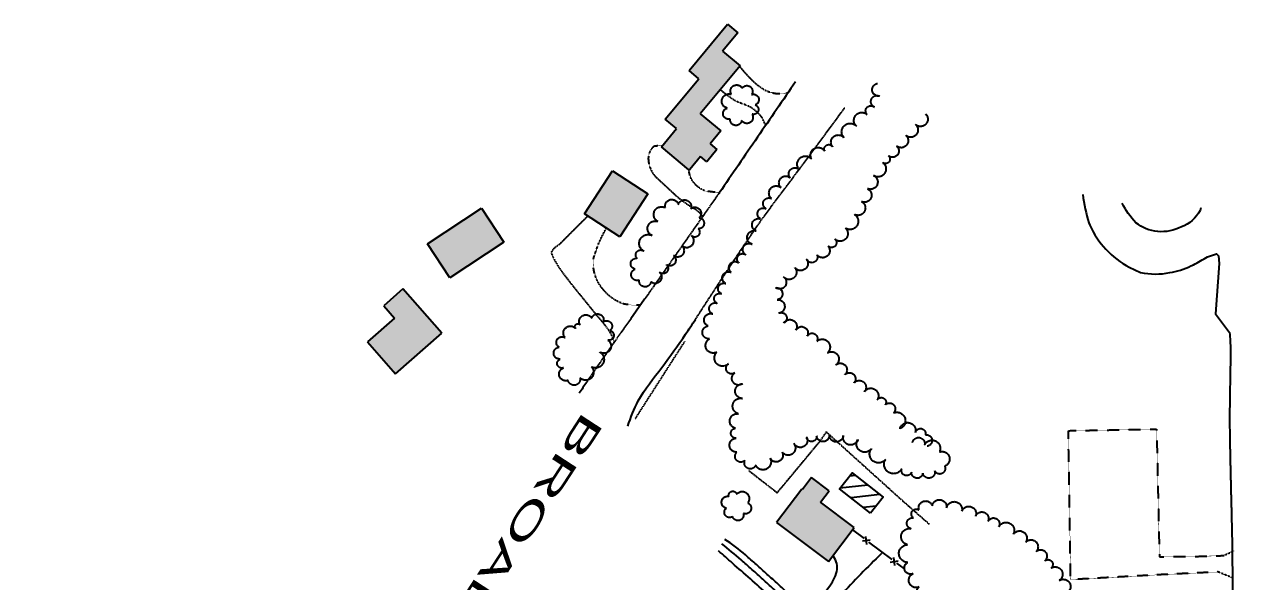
# Model space of a CAD drawing. Header units: feet. Extents: x 1024240 to 1029256, y 89370 to 94394.
# Drawn here: x 1024537 to 1025370, y 94013 to 94394 of the extents above; entities that cross this region are included whole.
import ezdxf

# ---------------------------------------------------------------- set-up
doc = ezdxf.new("R2010")
doc.units = ezdxf.units.FT
doc.header["$MEASUREMENT"] = 0
for name, pattern in [('PB-EX61$0$HIDDEN', [0.375, 0.25, -0.125]), ('PB-EX61$0$HIDDEN2', [0.1875, 0.125, -0.0625]), ('PB-EX61$0$LTP300', [100, 100, 0]), ('PB-EX61$0$LTP600', [100, 100, 0])]:
    doc.linetypes.add(name, pattern=pattern)
for name, color, linetype in [('E7SNT', 3, 'Continuous'), ('PB-EX61$0$ATH_FELD', 9, 'PB-EX61$0$HIDDEN2'), ('PB-EX61$0$BLDG_OBS', 11, 'PB-EX61$0$HIDDEN'), ('PB-EX61$0$BUILDING', 11, 'Continuous'), ('PB-EX61$0$DRIVE', 10, 'Continuous'), ('PB-EX61$0$DRIVE_OBSCURED', 10, 'PB-EX61$0$HIDDEN2'), ('PB-EX61$0$E6BUH', 9, 'Continuous'), ('PB-EX61$0$FENCE', 10, 'PB-EX61$0$LTP300'), ('PB-EX61$0$OBFENCE', 10, 'PB-EX61$0$HIDDEN2'), ('PB-EX61$0$OBS_PAVE', 10, 'PB-EX61$0$HIDDEN'), ('PB-EX61$0$PAVED_RD', 10, 'Continuous'), ('PB-EX61$0$POOL', 10, 'Continuous'), ('PB-EX61$0$SW_OBS', 9, 'PB-EX61$0$HIDDEN'), ('PB-EX61$0$TREELINE', 9, 'PB-EX61$0$LTP600'), ('PB-EX61$0$WALK', 9, 'Continuous')]:
    doc.layers.add(name, color=color, linetype=linetype)
doc.styles.add('200BT', font='swiss.ttf', dxfattribs={"width": 2, "height": 17})

# ---------------------------------------------------------------- blocks, each defined once
blk = doc.blocks.new('PB-EX61$0$FENCE')
for p, q in [((-0.476563, -0.5), (0.5, 0.476563)), ((0.5, -0.5), (-0.476563, 0.476563))]:
    blk.add_line(p, q)
blk = doc.blocks.new('PB-EX61')
at = {"layer": 'PB-EX61$0$E6BUH', "linetype": 'Continuous'}
h = blk.add_hatch(dxfattribs=at)
h.set_pattern_fill('ANSI36', color=256, scale=20, angle=45, style=0)
h.paths.add_polyline_path([(1025000.9, 94303.84), (1024993.51, 94294.98), (1024993.17, 94294.56), (1024992.92, 94294.77), (1024974.04, 94310.51), (1024984.46, 94323.02), (1024976.66, 94329.52), (1024999.72, 94357.19), (1024993.02, 94362.77), (1025019.39, 94394.43), (1025026.34, 94388.64), (1025015.88, 94376.09), (1025027.98, 94366.01), (1025000.66, 94333.22), (1025014.85, 94321.39), (1025007.44, 94312.51), (1025012.04, 94308.68), (1025005.09, 94300.34)])
h.paths.add_polyline_path([(1024945.5, 94248.92), (1024921.4, 94264.61), (1024940.58, 94294.07), (1024964.68, 94278.38)])
h.paths.add_polyline_path([(1024866.09, 94245.31), (1024829.07, 94220.9), (1024813.8, 94244.06), (1024850.82, 94268.47)])
h.paths.add_polyline_path([(1024791.11, 94193.3), (1024772.51, 94176.96), (1024791.72, 94155.1), (1024823.49, 94183.02), (1024796.87, 94213.32), (1024783.69, 94201.74)])
h = blk.add_hatch(dxfattribs=at)
h.set_pattern_fill('ANSI36', color=256, scale=20, angle=45, style=0)
h.paths.add_polyline_path([(1025033.32, 93922.18), (1025011.98, 93896.33), (1025010.16, 93894.13), (1024981.88, 93917.47), (1024968.14, 93928.82), (1024984.77, 93948.97), (1025004.67, 93932.55), (1025011.19, 93940.45)])
h.paths.add_polyline_path([(1025070.69, 94075.9), (1025070.25, 94076.23), (1025053, 94053.34), (1025088.49, 94026.6), (1025106.07, 94049.94), (1025083.07, 94067.27), (1025088.89, 94074.99), (1025076.84, 94084.06)])
h.paths.add_polyline_path([(1024734.99, 93988.52), (1024746.26, 93981.92), (1024757.87, 93975.12), (1024750.53, 93962.59), (1024745.02, 93953.18), (1024751.74, 93949.25), (1024736.48, 93923.18), (1024711.89, 93937.58), (1024727.2, 93963.73), (1024722.19, 93966.66)])
h.paths.add_polyline_path([(1024639.69, 93842.16), (1024661.59, 93825.93), (1024661.99, 93825.63), (1024662.26, 93826), (1024662.35, 93826.12), (1024680.28, 93850.31), (1024681.53, 93851.99), (1024659.38, 93868.41), (1024658.35, 93867.03), (1024651.08, 93872.41), (1024641.47, 93859.44), (1024648.59, 93854.16)])
h.paths.add_polyline_path([(1024567.35, 93773.53), (1024589.11, 93757.01), (1024626.94, 93806.85), (1024605.18, 93823.36)])
h.paths.add_polyline_path([(1024561.92, 93605.96), (1024562.31, 93605.8), (1024562.58, 93606.49), (1024574.97, 93638.15), (1024550.01, 93647.91), (1024537.35, 93615.57)])
at = {"layer": 'PB-EX61$0$ATH_FELD', "flags": 128}
blk.add_lwpolyline([(1025365.79, 94015.21), (1025355.63, 94019.43), (1025314.27, 94017.47), (1025254.52, 94014.16), (1025252.93, 94116.16), (1025313.4, 94117.19), (1025315.32, 94029.81), (1025343.99, 94030.15), (1025359.25, 94030.65), (1025366.22, 94033.83)], dxfattribs=at)
at = {"layer": 'PB-EX61$0$BLDG_OBS', "flags": 128}
blk.add_lwpolyline([(1024993.51, 94294.98), (1024993.17, 94294.56), (1024992.92, 94294.77)], dxfattribs=at)
at = {"layer": 'PB-EX61$0$BUILDING'}
for p, q in [((1024993.02, 94362.77), (1025019.39, 94394.43)), ((1025026.34, 94388.64), (1025015.88, 94376.09)), ((1025019.39, 94394.43), (1025026.34, 94388.64)), ((1025015.88, 94376.09), (1025027.98, 94366.01)), ((1024999.72, 94357.19), (1024993.02, 94362.77)), ((1025027.98, 94366.01), (1025000.66, 94333.22)), ((1024976.66, 94329.52), (1024999.72, 94357.19)), ((1024984.46, 94323.02), (1024976.66, 94329.52)), ((1025000.66, 94333.22), (1025014.85, 94321.39)), ((1024974.04, 94310.51), (1024984.46, 94323.02)), ((1025014.85, 94321.39), (1025007.44, 94312.51)), ((1025007.44, 94312.51), (1025012.04, 94308.68)), ((1024992.92, 94294.77), (1024974.04, 94310.51)), ((1025000.9, 94303.84), (1024993.51, 94294.98)), ((1025005.09, 94300.34), (1025000.9, 94303.84)), ((1025012.04, 94308.68), (1025005.09, 94300.34)), ((1024921.4, 94264.61), (1024940.58, 94294.07)), ((1024940.58, 94294.07), (1024964.68, 94278.38)), ((1024964.68, 94278.38), (1024945.5, 94248.92)), ((1024813.8, 94244.06), (1024850.82, 94268.47)), ((1024850.82, 94268.47), (1024866.09, 94245.31)), ((1024945.5, 94248.92), (1024921.4, 94264.61)), ((1024866.09, 94245.31), (1024829.07, 94220.9)), ((1024829.07, 94220.9), (1024813.8, 94244.06)), ((1024796.87, 94213.32), (1024783.69, 94201.74)), ((1024823.49, 94183.02), (1024796.87, 94213.32)), ((1024783.69, 94201.74), (1024791.11, 94193.3)), ((1024791.11, 94193.3), (1024772.51, 94176.96)), ((1024791.72, 94155.1), (1024823.49, 94183.02)), ((1024772.51, 94176.96), (1024791.72, 94155.1)), ((1025076.84, 94084.06), (1025070.69, 94075.9)), ((1025088.89, 94074.99), (1025076.84, 94084.06)), ((1025070.25, 94076.23), (1025053, 94053.34)), ((1025070.69, 94075.9), (1025070.25, 94076.23)), ((1025083.07, 94067.27), (1025088.89, 94074.99)), ((1025106.07, 94049.94), (1025083.07, 94067.27)), ((1025053, 94053.34), (1025088.49, 94026.6)), ((1025088.49, 94026.6), (1025106.07, 94049.94))]:
    blk.add_line(p, q, dxfattribs=at)
at = {"layer": 'PB-EX61$0$DRIVE', "flags": 128}
for points in [[(1025262.8, 94277.97, 0.03974), (1025267.03, 94258.38), (1025267.64, 94256.86, 0.086986), (1025278.58, 94240.44, 0.080405), (1025294.67, 94228.05), (1025302.39, 94224.45, 0.095459), (1025322.41, 94224.37), (1025324.34, 94224.66, 0.061789), (1025338.66, 94229.79, 0.017455), (1025343.51, 94232.5, -0.027549), (1025348.37, 94235.22), (1025354.37, 94237.32), (1025355.85, 94235.91), (1025356.32, 94230.57), (1025353.82, 94196.15), (1025363.38, 94183.45, -0.011932), (1025364.12, 94171.55, -0.013104), (1025363.92, 94159.69, 0.000454), (1025363.72, 94147.83, 0.000466), (1025363.57, 94135.66, 0.005133), (1025363.41, 94123.49), (1025363.42, 94121.76, 0.001629), (1025363.59, 94111.76, 0.000699), (1025363.75, 94101.76, 0.000699), (1025363.97, 94091.77, 0.00025), (1025364.18, 94081.77, 0.00025), (1025364.42, 94071.77, -0.000197), (1025364.66, 94061.77, -0.000679), (1025365.1, 94041.95, -0.001303), (1025365.22, 94031.95, 0.000164), (1025365.33, 94021.94, 0.000626), (1025365.6, 94001.94, 0.000993)], [(1025343.79, 94268.83), (1025343.22, 94266.95, -0.178099), (1025330.37, 94255.66, -0.138264), (1025314.14, 94252.53, -0.141866), (1025299.28, 94258.49, -0.073538), (1025289.76, 94271.98)], [(1025066.39, 93986.54), (1025071.66, 93988.64), (1025071.95, 93988.97), (1025074.92, 93992.36), (1025084.88, 94003.66), (1025088.63, 94008.69, 0.086571), (1025094.31, 94019.76, 0.204742), (1025091.87, 94030.05), (1025091.42, 94030.49)], [(1025124.79, 94032.02, 0.003647), (1025110.61, 94017.92, 0.007304), (1025096.84, 94003.4), (1025093.59, 93999.84), (1025082.37, 93985.74), (1025081.13, 93984.18), (1025080.46, 93983.2), (1025079.86, 93981.95), (1025077.37, 93976.75)]]:
    blk.add_lwpolyline(points, format="xyb", dxfattribs=at)
at = {"layer": 'PB-EX61$0$DRIVE_OBSCURED', "flags": 128}
for points in [[(1025027.63, 94365.58, 0.038552), (1025039.17, 94353.33), (1025044.17, 94349.87, 0.170749), (1025059.24, 94347.27), (1025060.87, 94347.67)], [(1025045.56, 94325.2), (1025042.97, 94330.54, 0.096812), (1025035.25, 94337.59, 0.04552), (1025029.8, 94339.88, -0.029773), (1025024.35, 94342.17, -0.031455), (1025014.36, 94349.65)], [(1024975.02, 94311.69), (1024968.72, 94310.81, 0.23407), (1024965.08, 94301.43, 0.155049), (1024969.65, 94290.43), (1024976.3, 94284.25), (1024984.3, 94276.82), (1024986.59, 94274.95, 0.014443), (1024993.61, 94269.97, -0.072152), (1025000.63, 94264.99), (1025002.26, 94262.72)], [(1025013.65, 94278.99), (1025013.06, 94279.06), (1025004.04, 94280.3, -0.206177), (1024993.77, 94290.19), (1024992.67, 94294.68), (1024992.58, 94295.05)], [(1024923.58, 94263.2), (1024916.35, 94255.99), (1024909.13, 94248.78), (1024908.57, 94248.21), (1024903.48, 94243.14, 0.171444), (1024898.4, 94238.06, 0.057896), (1024905.17, 94225.94, 0.012585), (1024917.47, 94210.18), (1024921.96, 94204.65), (1024923.3, 94203.01, 0.00047), (1024929.62, 94195.27, -0.015331), (1024935.95, 94187.52), (1024936.51, 94186.73, -0.094267), (1024941.37, 94177.37), (1024941.47, 94176.53)], [(1024959.43, 94202.1, -0.053134), (1024948.38, 94202.87, -0.136842), (1024935.24, 94211.56, -0.126106), (1024928.07, 94224.39, -0.096867), (1024927.65, 94234.73), (1024930.86, 94243.96, -0.017353), (1024936.28, 94254.92)]]:
    blk.add_lwpolyline(points, format="xyb", dxfattribs=at)
at = {"layer": 'PB-EX61$0$FENCE', "flags": 128}
for points in [[(1025104.89, 94048.37), (1025112.87, 94042.34)], [(1025116.06, 94039.93), (1025132.01, 94027.87)], [(1025135.21, 94025.46), (1025140.11, 94021.75)]]:
    blk.add_lwpolyline(points, dxfattribs=at)
at = {"layer": 'PB-EX61$0$OBFENCE', "flags": 128}
for points in [[(1024955.95, 94124.06), (1024990.09, 94177.3)], [(1025033.83, 94088.87), (1025053.37, 94073.67), (1025067.35, 94090.47), (1025083.11, 94109.41), (1025087.29, 94115.63)]]:
    blk.add_lwpolyline(points, dxfattribs=at)
at = {"layer": 'PB-EX61$0$OBS_PAVE', "flags": 128}
for points in [[(1024997.29, 94192.3, -0.00656), (1025040.29, 94257.23, -0.006983), (1025065.01, 94290.49, 0.000971), (1025089.73, 94323.75, 0.000199), (1025099.82, 94337.46)], [(1024953.1, 94192.81, 0.006161), (1024925.89, 94154.08), (1024922.79, 94149.4)]]:
    blk.add_lwpolyline(points, format="xyb", dxfattribs=at)
blk.add_lwpolyline([(1025013.27, 94278.45), (1024962.44, 94206.11)], dxfattribs=at)
at = {"layer": 'PB-EX61$0$PAVED_RD', "flags": 128}
for points in [[(1025065.95, 94355.15, -0.002651), (1025039.82, 94317.1, -0.002651), (1025013.69, 94279.05), (1025013.27, 94278.45)], [(1024951.02, 94119.25, -0.045009), (1024958.14, 94136.56, -0.04448), (1024974.39, 94159.41, 0.006814), (1024990.64, 94182.26, 0.001463), (1024997.29, 94192.3)], [(1024922.79, 94149.4, 0.000207), (1024917.76, 94141.86, 0.001572)], [(1025134.48, 93846.36, 0.01418), (1025136.2, 93857.21, 0.108523), (1025127.08, 93908.92, 0.064857), (1025104.69, 93949.09, 0.016624), (1025047.22, 94003.7, 0.003766), (1025022.67, 94025.51, 0.001102), (1025013.18, 94033.87)]]:
    blk.add_lwpolyline(points, format="xyb", dxfattribs=at)
blk.add_lwpolyline([(1024962.44, 94206.11), (1024953.1, 94192.81)], dxfattribs=at)
at = {"layer": 'PB-EX61$0$POOL', "flags": 128}
blk.add_lwpolyline([(1025117.26, 94059.69), (1025096.13, 94076.46), (1025104.82, 94087.4), (1025125.95, 94070.63), (1025117.26, 94059.69)], close=True, dxfattribs=at)
for points in [[(1025115.45, 94078.96), (1025096.38, 94076.77)], [(1025107.14, 94085.56), (1025102.97, 94085.08)], [(1025123.75, 94072.37), (1025104.12, 94070.11)], [(1025121.09, 94064.51), (1025112.43, 94063.52)]]:
    blk.add_lwpolyline(points, dxfattribs=at)
at = {"layer": 'PB-EX61$0$SW_OBS', "flags": 128}
blk.add_lwpolyline([(1025157.78, 94051.98), (1025139.67, 94067.8), (1025087.29, 94115.04)], dxfattribs=at)
at = {"layer": 'PB-EX61$0$TREELINE', "flags": 128}
for points in [[(1025146.1, 94108.06, -1), (1025154.41, 94106.44, -1), (1025164.58, 94101.63, -1), (1025168.16, 94091.88, -1), (1025161.39, 94088.63, -1), (1025153.16, 94087.06, -1), (1025145.47, 94087.86, -1), (1025138.71, 94089.98, -1), (1025127.49, 94096.39, -1), (1025118.02, 94103.89, -1), (1025108.72, 94110.23, -1), (1025098.68, 94112.98, -1), (1025089.11, 94113.52, -1), (1025080.41, 94112.55, -1), (1025073.52, 94111.78, -1), (1025064.87, 94107.29, -1), (1025056.82, 94101.36, -1), (1025048.59, 94097.33, -1), (1025038.64, 94092.47, -1), (1025031.2, 94095.72, -1), (1025025.71, 94101.44, -1), (1025025.22, 94111.02, -1), (1025024.86, 94117.82, -1), (1025026.95, 94127.72, -1), (1025029.55, 94138.24, -1), (1025029.56, 94148.24, -1), (1025024.29, 94155.74, -1), (1025019.93, 94161.95, -1), (1025011.98, 94169.91, -1), (1025006.98, 94179.04, -1), (1025006.09, 94187.89, -1), (1025009.15, 94196.08, -1), (1025012.29, 94203.35, -1), (1025015.15, 94209.83, -1), (1025018.25, 94216.86, -1), (1025021.75, 94224.66, -1), (1025027.19, 94230.96, -1), (1025031.98, 94236.51, -1), (1025036.12, 94243.84, -1), (1025039.01, 94252.97, -1), (1025041.98, 94261.21, -1), (1025045.74, 94268.17, -1), (1025049.47, 94275.06, -1), (1025056.03, 94282.6, -1), (1025062.36, 94289.24, -1), (1025068.55, 94294.81, -1), (1025076.92, 94302.34, -1), (1025085.98, 94307.47, -1), (1025091.35, 94310.51, -1), (1025099.11, 94316.79, -1), (1025107.66, 94324.72, -1), (1025115.1, 94332.6, -1), (1025119.96, 94337.75, -1), (1025123.58, 94345.26, -1), (1025122.16, 94353.96, -1), (1025122.16, 94353.96)], [(1025154.98, 94333.12, -1), (1025148.16, 94325.8, -1), (1025141.48, 94318.35, -1), (1025135.23, 94311.09, -1), (1025129.59, 94304.39, -1), (1025125.68, 94299.75, -1), (1025119.33, 94290.97, -1), (1025115.2, 94281.87, -1), (1025111.18, 94273.01, -1), (1025106.36, 94264.22, -1), (1025100.18, 94254.82, -1), (1025092.96, 94247.31, -1), (1025088.35, 94242.5, -1), (1025080.72, 94236.47, -1), (1025073.53, 94233.66, -1), (1025065.43, 94227.87, -1), (1025057.75, 94221.46, -1), (1025052.33, 94214.07, -1), (1025053.33, 94205.8, -1), (1025054.45, 94196.6, -1), (1025057.87, 94189.82, -1), (1025066.22, 94185.11, -1), (1025073.94, 94180.99, -1), (1025080.57, 94177.45, -1), (1025087.81, 94169.38, -1), (1025093.5, 94161.16, -1), (1025099.77, 94154.47, -1), (1025106.02, 94148.97, -1), (1025113.1, 94142.74, -1), (1025121.99, 94137.31, -1), (1025127.5, 94133.93, -1), (1025133.15, 94128.33, -1), (1025137.6, 94117.54, -1), (1025148.12, 94114.97, -1), (1025154.96, 94113.29, -1), (1025156.25, 94105.57, -1), (1025156.25, 94105.57)], [(1024872.89, 93429.78, -0.98706), (1024882.27, 93431.7, -1), (1024888.95, 93433.16, -1), (1024899.26, 93438.62, -1), (1024908.12, 93444.85, -1), (1024915.85, 93451.19, -1), (1024922.94, 93457.01, -1), (1024928.09, 93461.24, -1), (1024934.91, 93464.54, -1), (1024940.85, 93472.49, -1), (1024946.09, 93480.51, -1), (1024950.11, 93488.29, -1), (1024948.61, 93496.06, -1), (1024942.51, 93499.66, -1), (1024933.9, 93504.75, -1), (1024927.59, 93511.4, -1), (1024922.57, 93516.68, -1), (1024918.54, 93523.45, -1), (1024917.3, 93530.92, -1), (1024920.73, 93537.83, -1), (1024928.36, 93535.88, -1), (1024933.94, 93530.26, -1), (1024938.67, 93524.99, -1), (1024944.43, 93518.56, -1), (1024950.97, 93513.44, -1), (1024958.37, 93509.59, -1), (1024965.36, 93505.96, -1), (1024973.13, 93505.42, -1), (1024982.35, 93508.01, -1), (1024990.67, 93510.75, -1), (1024997.95, 93513.85, -1), (1025002.45, 93519.32, -1), (1025004.49, 93531.2, -1), (1025009.93, 93537.2, -1), (1025017.84, 93540.13, -1), (1025025.47, 93539.41, -1), (1025034, 93535.04, -1), (1025042.16, 93531.89, -1), (1025050.07, 93531.52, -1), (1025057.01, 93531.2, -1), (1025066.46, 93534.46, -1), (1025075.07, 93537.61, -1), (1025083.09, 93539.89, -1), (1025090.11, 93542.52, -1), (1025099.87, 93546.17, -1), (1025104.13, 93554.75, -1), (1025097.83, 93556.46, -1), (1025090.41, 93553.69, -1), (1025083.06, 93550.95, -1), (1025075.37, 93550.59, -1), (1025071.53, 93557.09, -1), (1025074.44, 93564.11, -1), (1025081.19, 93567.37, -1), (1025088.41, 93570.86, -1), (1025096.1, 93576.57, -1), (1025103.26, 93581.61, -1), (1025108.64, 93585.4, -1), (1025117.82, 93589.19, -1), (1025127.35, 93592.23, -1), (1025136.09, 93595, -1), (1025144.08, 93597.33, -1), (1025151.3, 93599.39, -1), (1025160.01, 93601.87, -1), (1025168.4, 93606.5, -1), (1025166.64, 93615.07, -1), (1025165.14, 93622.39, -1), (1025168.74, 93629.6, -1), (1025178.19, 93632.87, -1), (1025184.54, 93635.07, -1), (1025194.62, 93635.62, -1), (1025205.87, 93635.87, -1), (1025215.74, 93639.19, -1), (1025217.88, 93648.15, -1), (1025215.61, 93656.59, -1), (1025212.49, 93663.87, -1), (1025209.62, 93670.57, -1), (1025201.94, 93672.54, -1), (1025193.32, 93669.44, -1), (1025186.72, 93667.07, -1), (1025178.84, 93666.24, -1), (1025171.61, 93668.8, -1), (1025164.31, 93675.01, -1), (1025159.63, 93678.99, -1), (1025148.6, 93682.77, -1), (1025140.09, 93689.49, -1), (1025133.55, 93697.04, -1), (1025129.3, 93701.95, -1), (1025122.76, 93706.36, -1), (1025118.64, 93712.7, -1), (1025121.33, 93719.87, -1), (1025129.67, 93718.13, -1), (1025137.33, 93713.89, -1), (1025144.09, 93709.78, -1), (1025150.23, 93706.24, -1), (1025156.66, 93702.52, -1), (1025164.93, 93700.31, -1), (1025173.27, 93700.49, -1), (1025180.36, 93700.63, -1), (1025186.99, 93705.1, -1), (1025189.82, 93714.25, -1), (1025191.74, 93722.79, -1), (1025192.76, 93730.64, -1), (1025193.64, 93737.37, -1), (1025188.25, 93743.13, -1), (1025181.04, 93745.81, -1), (1025175.7, 93752.21, -1), (1025174.11, 93759.53, -1), (1025173.08, 93766.12, -1), (1025172.09, 93772.42, -1), (1025170.07, 93780.94, -1), (1025164, 93786.01, -1), (1025157.01, 93787.2, -1), (1025147.83, 93781.2, -1), (1025139.95, 93775.1, -1), (1025130.64, 93768.78, -1), (1025121.36, 93764.05, -1), (1025117.38, 93770.93, -1), (1025116.1, 93778.34, -1), (1025120.33, 93785.04, -1), (1025124.55, 93790.72, -1), (1025132.1, 93801.2, -1), (1025136.28, 93811.21, -1), (1025141.04, 93817.11, -1), (1025139.15, 93827.36, -1), (1025139.25, 93836.94, -1), (1025143.45, 93844.61, -1), (1025150.09, 93848.91, -1), (1025157.13, 93849.72, -1), (1025166.28, 93846.39, -1), (1025173.78, 93840.07, -1), (1025182.49, 93832.94, -1), (1025191.8, 93828.27, -1), (1025197.76, 93825.28, -1), (1025210.12, 93823.46, -1), (1025221.31, 93820.15, -1), (1025231.33, 93816.03, -1), (1025240.43, 93811.88, -1), (1025248.68, 93807.89, -1), (1025258.96, 93802.9, -1), (1025262.77, 93795.71, -1), (1025264.3, 93785.41, -1), (1025264.54, 93775.82, -1), (1025264.64, 93767.08, -1), (1025264.74, 93757.12, -1), (1025270.48, 93751.17, -1), (1025279.99, 93748.67, -1), (1025289.12, 93747.85, -1), (1025297.18, 93749.96, -1), (1025308.06, 93752.81, -1), (1025316.78, 93758.52, -1), (1025321.94, 93761.9, -1), (1025331.26, 93765.82, -1), (1025342.02, 93770.31, -1), (1025350.16, 93777.47, -1), (1025354.97, 93786.23, -1), (1025358.2, 93792.1, -1), (1025363.54, 93798, -1), (1025366.7, 93805.4, -1), (1025367.6, 93815.78, -1), (1025365.73, 93825.18, -1), (1025363.44, 93836.72, -1), (1025359.4, 93844.18, -1), (1025353.08, 93849.66, -1), (1025343.84, 93853.48, -1), (1025337.03, 93856.29, -1), (1025326.9, 93862.88, -1), (1025316.78, 93867.79, -1), (1025307.11, 93871.67, -1), (1025298.21, 93875.2, -1), (1025290.16, 93878.65, -1), (1025283.64, 93881.45, -1), (1025274.58, 93885.7, -1), (1025265.62, 93890.15, -1), (1025257.7, 93894.75, -1), (1025250.82, 93898.76, -1), (1025243.72, 93905.73, -1), (1025237.01, 93913.19, -1), (1025230.84, 93920.52, -1), (1025225.73, 93927.63, -1), (1025219.3, 93936.58, -1), (1025212, 93944.58, -1), (1025207.89, 93949.08, -1), (1025200.86, 93956.19, -1), (1025193.76, 93963.23, -1), (1025185.82, 93971.2, -1), (1025178.75, 93978.85, -1), (1025174.22, 93983.74, -1), (1025167.31, 93994.16, -1), (1025158.15, 94001.38, -1), (1025150.62, 94009.17, -1), (1025146.5, 94018.28, -1), (1025143.02, 94026, -1), (1025142.72, 94038.08, -1), (1025145.14, 94049.06, -1), (1025146.76, 94056.39, -1), (1025150.52, 94061.89, -1), (1025159.68, 94064.62, -1), (1025169.42, 94063.37, -1), (1025179.97, 94060.95, -1), (1025189.45, 94057.74, -1), (1025197.88, 94054.15, -1), (1025205.3, 94050.35, -1), (1025215.25, 94045.24, -1), (1025223.71, 94039.81, -1), (1025230.96, 94033.54, -1), (1025236.79, 94027.02, -1), (1025241.17, 94022.12, -1), (1025246.66, 94013.57, -1), (1025252.18, 94005.23, -1), (1025258.33, 93998.43, -1), (1025263.03, 93991.55, -1), (1025267.01, 93985.19, -1), (1025270.62, 93979.59, -1), (1025275.82, 93971.54, -1), (1025281.06, 93964.53, -1), (1025286.21, 93958.52, -1), (1025292.07, 93951.67, -1), (1025299.03, 93944.5, -1), (1025305.59, 93938.1, -1), (1025311.7, 93932.42, -1), (1025317.31, 93927.45, -1), (1025323.38, 93922.05, -1), (1025330.94, 93916.16, -1), (1025338.04, 93911.04, -1), (1025342.9, 93907.53, -1), (1025352.07, 93901.76, -1), (1025360.76, 93896.8, -1), (1025368.74, 93892.3, -1), (1025376.23, 93888.08, -1), (1025384.39, 93882.31, -1), (1025392.35, 93876.24, -1), (1025400.13, 93870.64, -1), (1025407.37, 93865.73, -1), (1025414.02, 93861.44, -1), (1025419.7, 93857.78, -1), (1025428.61, 93853.24, -1), (1025437.4, 93850.63, -1), (1025445.57, 93849.01, -1), (1025454.92, 93847.16, -1), (1025461.2, 93842.01, -1), (1025463.32, 93832.67, -1), (1025464.67, 93826.75, -1), (1025467.98, 93817.14, -1), (1025471.99, 93807.08, -1), (1025476.73, 93798.27, -1), (1025482.97, 93793.22, -1), (1025491.3, 93793.02, -1), (1025498.79, 93793.33, -1), (1025505.43, 93793.88, -1), (1025514.98, 93794.66, -1), (1025523.66, 93795.82, -1), (1025531.46, 93797.15, -1), (1025538.46, 93798.27, -1), (1025548.33, 93799.85, -1), (1025557.46, 93800.66, -1), (1025565.78, 93801.09, -1), (1025573.27, 93801.5, -1), (1025581.52, 93801.96, -1), (1025591.04, 93803.09, -1), (1025597.92, 93803.91, -1), (1025609.34, 93806.32, -1), (1025619.73, 93809.37, -1), (1025629.02, 93813.08, -1), (1025635.68, 93815.74, -1), (1025640.1, 93821.97, -1), (1025642.44, 93829.47, -1), (1025651.07, 93835.29, -1), (1025657.8, 93842.12, -1), (1025661.7, 93849.95, -1), (1025664.51, 93857.35, -1), (1025666.68, 93863.07, -1), (1025669.68, 93872.61, -1), (1025672.34, 93881.38, -1), (1025674.51, 93889.43, -1), (1025677.08, 93899, -1), (1025677.68, 93906.78, -1), (1025676.06, 93916.23, -1), (1025674.33, 93924.8, -1), (1025672.71, 93932.55, -1), (1025670.74, 93941.96, -1), (1025668.91, 93950.65, -1), (1025669.07, 93959.82, -1), (1025669.46, 93968.14, -1), (1025669.86, 93975.63, -1), (1025670.34, 93984.51, -1), (1025670.73, 93992.12, -1), (1025668.42, 94000.56, -1), (1025666.62, 94007.13, -1), (1025665.55, 94017.91, -1), (1025664.92, 94024.2, -1), (1025666.56, 94037.01, -1), (1025667.63, 94049.05, -1), (1025668.29, 94059.23, -1), (1025669.37, 94069.59, -1), (1025670, 94075.64, -1), (1025673.77, 94087.55, -1), (1025675.93, 94099.02, -1), (1025676.79, 94109.82, -1), (1025676.47, 94119.81, -1), (1025676.14, 94130.06, -1), (1025674.13, 94137.6, -1), (1025669.27, 94144.67, -1), (1025662.86, 94149.61, -1), (1025654.72, 94149.54, -1), (1025646.28, 94147.22, -1), (1025638.72, 94144.88, -1), (1025631.89, 94143.02, -1), (1025624.34, 94140.96, -1), (1025616.55, 94142.18, -1), (1025609.64, 94146.83, -1), (1025602.86, 94151.4, -1), (1025592.45, 94151.84, -1), (1025584.75, 94157.54, -1), (1025584.66, 94166.29, -1), (1025591.73, 94169.85, -1), (1025598.72, 94170.99, -1), (1025608.59, 94172.61, -1), (1025617.42, 94175.07, -1), (1025625.12, 94178.26, -1), (1025629.45, 94184.38, -1), (1025630.23, 94191, -1), (1025631.04, 94197.96, -1), (1025629.35, 94206.55, -1), (1025627.25, 94214.18, -1), (1025624.39, 94224.63, -1), (1025625.17, 94233.86, -1), (1025629.56, 94241.91, -1), (1025634.23, 94248.81, -1), (1025638.26, 94254.76, -1), (1025638.26, 94254.76)]]:
    blk.add_lwpolyline(points, format="xyb", dxfattribs=at)
for points in [[(1025021.88, 94346.78, -1), (1025029.3, 94350.7, -1), (1025035.85, 94346.36, -1), (1025038.23, 94339.25, -1), (1025036.19, 94332.91, -1), (1025029.01, 94328.61, -1), (1025021.2, 94329.58, -1), (1025019, 94336.98, -1), (1025021.82, 94346.58, -1), (1025021.88, 94346.78)], [(1024985.53, 94271.02, -1), (1024994.24, 94268.16, -1), (1024999.81, 94261.96, -1), (1024999.22, 94254.48, -1), (1024994.59, 94249.68, -1), (1024987.94, 94242.78, -1), (1024982.32, 94236.07, -1), (1024977.42, 94229.85, -1), (1024972.67, 94224.6, -1), (1024966.75, 94218.06, -1), (1024958.8, 94219.22, -1), (1024955.96, 94226.78, -1), (1024957.47, 94234.13, -1), (1024962.03, 94239, -1), (1024967.74, 94249.73, -1), (1024971.61, 94259.36, -1), (1024976.72, 94268.91, -1), (1024985.53, 94271.02, -1), (1024985.53, 94271.02)], [(1024918.23, 94188.72, -1), (1024926.26, 94193.14, -1), (1024934.25, 94190.76, -1), (1024938.68, 94184.71, -1), (1024937.4, 94178.17, -1), (1024931.7, 94170.05, -1), (1024926, 94159.87, -1), (1024918.24, 94152.31, -1), (1024910.04, 94150.61, -1), (1024906.88, 94159.22, -1), (1024904.67, 94165.22, -1), (1024903.83, 94173.33, -1), (1024907.97, 94179.88, -1), (1024915.23, 94186.13, -1), (1024918.23, 94188.72)], [(1025025.6, 94072.69, -1), (1025033.14, 94066.76, -1), (1025030.17, 94059.51, -1), (1025022.79, 94057.34, -1), (1025018.58, 94063.04, -1), (1025020.21, 94071.17, -1), (1025025.6, 94072.69)]]:
    blk.add_lwpolyline(points, format="xyb", close=True, dxfattribs=at)
at = {"layer": 'PB-EX61$0$WALK', "flags": 128}
for points in [[(1025071.95, 93988.97), (1025066.04, 93994.22, -0.000746), (1025058.57, 94000.91, -0.003513), (1025051.09, 94007.61), (1025050.94, 94007.75, 0.002635), (1025043.51, 94014.44, 0.001556), (1025036.09, 94021.14, 0.001556), (1025028.58, 94027.75, 0.021442), (1025015.46, 94038.59)], [(1025074.92, 93992.36), (1025069.66, 93997.03, -0.000616), (1025062.18, 94003.72, -0.003454), (1025054.7, 94010.41), (1025053.98, 94011.06, 0.002318), (1025046.56, 94017.76, 0.001556), (1025039.14, 94024.46, 0.001556), (1025031.63, 94031.07, 0.049326), (1025017.54, 94041.66)]]:
    blk.add_lwpolyline(points, format="xyb", dxfattribs=at)
at = {"layer": 'PB-EX61$0$FENCE', "xscale": 4.000000000024001, "yscale": 4, "zscale": 4, "rotation": 322.9148190002193}
for p in [(1025114.46, 94041.13), (1025133.61, 94026.66)]:
    blk.add_blockref('PB-EX61$0$FENCE', p, dxfattribs=at)

msp = doc.modelspace()

# ---------------------------------------------------------------- block references
msp.add_blockref('PB-EX61', (0, 0))

# ---------------------------------------------------------------- texts
at = {"layer": 'E7SNT', "style": '200BT', "width": 2}
msp.add_text('BROAD', height=17, rotation=236.92061, dxfattribs=at).set_placement((1024920.95, 94130.19))

doc.saveas('drawing.dxf')
